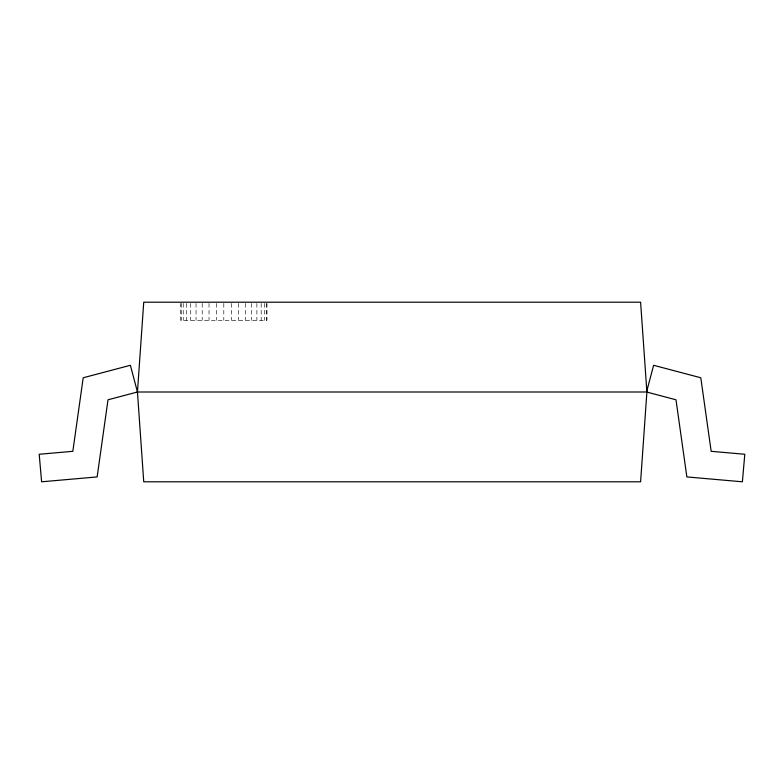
<?xml version="1.0" encoding="UTF-8"?>
<svg xmlns="http://www.w3.org/2000/svg" width="784" height="784" viewBox="0 0 784 784"><rect width="100%" height="100%" fill="white"/><g stroke="black" fill="none" stroke-linecap="round" stroke-linejoin="round"><path stroke-width="0.59" stroke-dasharray="3.92 2.94" d="M266.972 303.408L266.972 320.333L180.624 320.333L180.624 303.408M266.315 303.408L266.315 320.333M264.365 303.408L264.365 320.333M261.19 303.408L261.19 320.333M256.878 303.408L256.878 320.333M251.556 303.408L251.556 320.333M245.382 303.408L245.382 320.333M238.571 303.408L238.571 320.333M231.3 303.408L231.3 320.333M223.803 303.408L223.803 320.333M216.306 303.408L216.306 320.333M209.034 303.408L209.034 320.333M202.213 303.408L202.213 320.333M196.049 303.408L196.049 320.333M190.728 303.408L190.728 320.333M186.416 303.408L186.416 320.333M183.231 303.408L183.231 320.333M181.28 303.408L181.28 320.333"/><path stroke-width="1.18" d="M137.455 392L143.737 302.203L640.606 302.203L646.888 392L640.606 481.797L143.737 481.797L137.455 392L130.389 365.285L83.202 377.77L72.834 451.319L39.2 454.269L41.611 481.797L97.138 476.927L108.006 399.791L137.455 392L646.888 392M646.82 390.971L653.611 365.285L700.798 377.77L711.166 451.319L744.8 454.269L742.389 481.797L686.862 476.927L675.994 399.791L646.878 392.088"/></g></svg>
